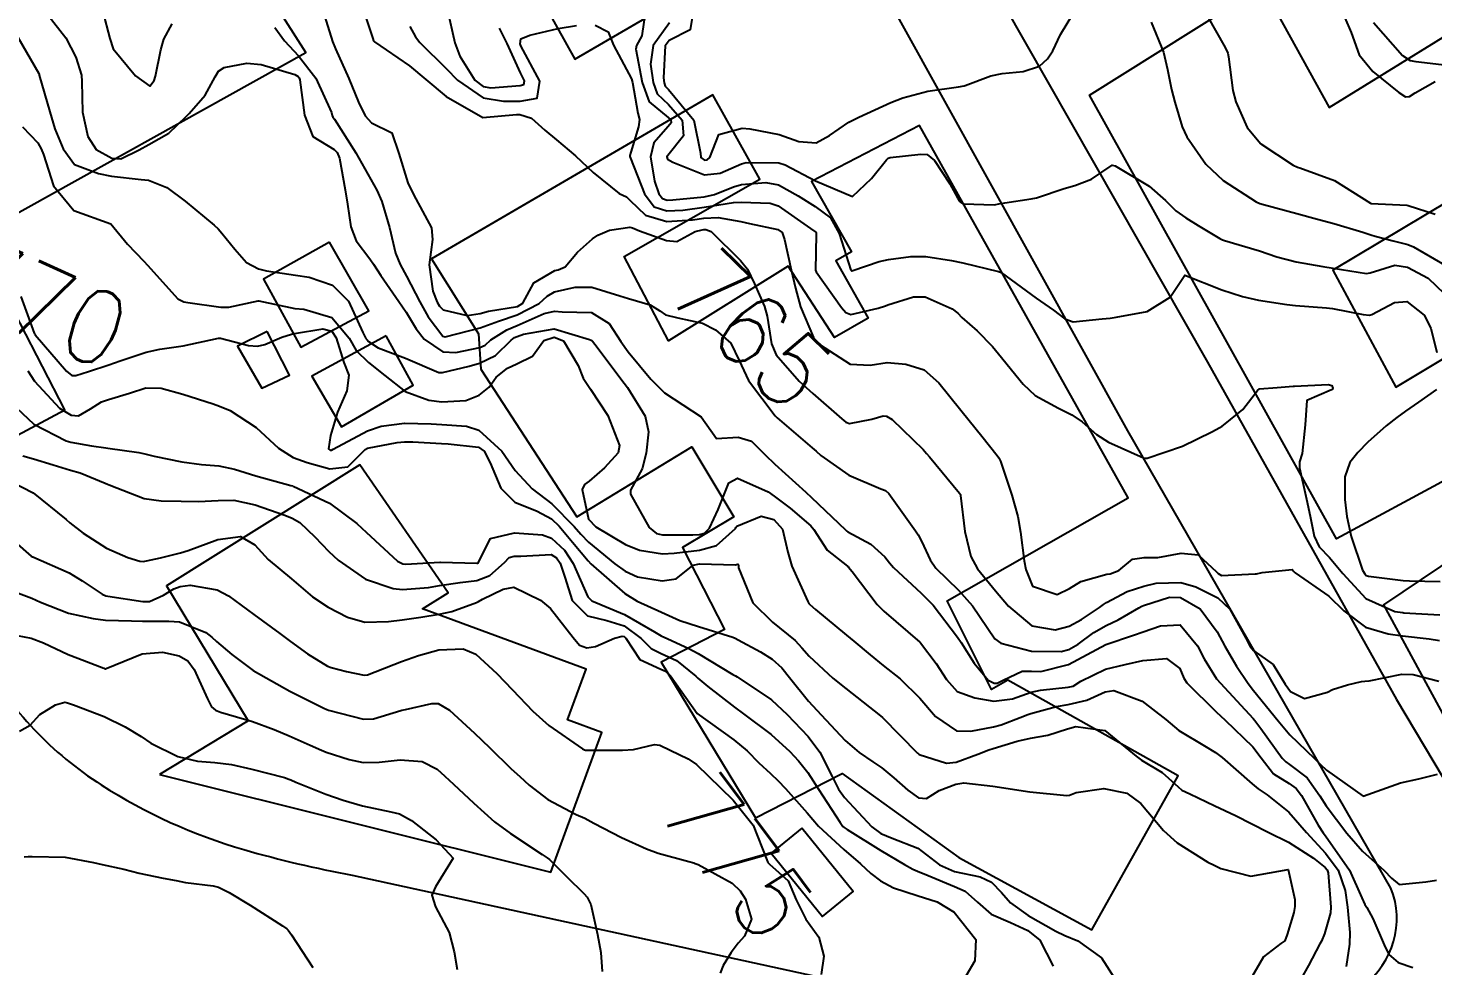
# Model space of a CAD drawing. Header units: metres. Extents: x 318500 to 325275, y 7408834 to 7428799.
# Drawn here: x 322576.8 to 322652.7, y 7421652.7 to 7421703.3 of the extents above; entities that cross this region are included whole.
import ezdxf
from ezdxf.enums import TextEntityAlignment as Align

# ---------------------------------------------------------------- set-up
doc = ezdxf.new("R2010")
doc.units = ezdxf.units.M
doc.header["$MEASUREMENT"] = 0
for name, color, linetype in [('Cotas', 45, 'Continuous'), ('Curvas de Nivel 1m', 11, 'Continuous'), ('Curvas de Nivel 5m', 15, 'Continuous'), ('Edificações', 30, 'Continuous'), ('Vias Primárias', 230, 'Continuous')]:
    doc.layers.add(name, color=color, linetype=linetype)
doc.styles.add('Style-STANDARD', font='STANDARD.shx')

msp = doc.modelspace()

# ---------------------------------------------------------------- linework, layer by layer
at = {"layer": 'Curvas de Nivel 1m', "flags": 128}
for points, elevation in [([(322577.468, 7421704.581), (322578.894, 7421702.766), (322579.434, 7421701.724), (322579.724, 7421700.755), (322579.756, 7421700.414), (322579.791, 7421698.754), (322580.065, 7421697.438), (322580.53, 7421696.743), (322581.363, 7421696.272), (322581.853, 7421696.233), (322582.839, 7421696.708), (322583.373, 7421696.998), (322584.453, 7421697.615), (322585.388, 7421698.514), (322585.538, 7421698.678), (322586.408, 7421699.662), (322586.951, 7421700.657), (322587.125, 7421700.954), (322587.428, 7421701.165), (322588.661, 7421701.402), (322589.431, 7421701.326), (322591.239, 7421700.785), (322591.421, 7421700.672), (322591.483, 7421700.599), (322591.521, 7421700.496), (322591.766, 7421698.594), (322592.222, 7421697.431), (322593.372, 7421696.735), (322593.536, 7421696.568), (322593.657, 7421696.275), (322593.966, 7421694.561), (322594.097, 7421693.79), (322594.274, 7421692.556), (322594.551, 7421691.8), (322595.293, 7421690.838), (322595.498, 7421690.538), (322595.881, 7421689.934), (322596.859, 7421688.524), (322597.254, 7421687.947), (322597.792, 7421687.058), (322598.221, 7421686.505), (322599.23, 7421685.818), (322599.933, 7421685.775), (322601.234, 7421686.056), (322601.513, 7421686.18), (322601.834, 7421686.454), (322602.685, 7421687.007), (322603.248, 7421687.243), (322604.713, 7421687.876), (322605.256, 7421688.001), (322605.681, 7421687.98), (322607.256, 7421687.945), (322608.209, 7421687.335), (322608.844, 7421686.366), (322609.232, 7421685.815), (322610.464, 7421684.341), (322611.199, 7421683.599), (322613.18, 7421682.31), (322614.006, 7421681.135), (322615.169, 7421681.21), (322615.892, 7421680.994), (322616.626, 7421680.258), (322617.152, 7421679.745), (322618.825, 7421678.233), (322619.126, 7421677.953), (322620.977, 7421676.202), (322621.037, 7421676.139), (322621.099, 7421676.095), (322622.339, 7421675.428), (322623.086, 7421674.743), (322623.338, 7421674.423), (322623.561, 7421674.165), (322625.06, 7421672.786), (322625.7, 7421672.14), (322627.024, 7421670.41), (322627.207, 7421670.117), (322627.906, 7421669.004), (322628.674, 7421668.095), (322628.997, 7421667.923), (322629.158, 7421667.928), (322629.482, 7421668.085), (322630.501, 7421668.579), (322631.005, 7421668.58), (322631.509, 7421668.567), (322633.009, 7421668.93), (322635.02, 7421670.01), (322636.507, 7421670.516), (322637.031, 7421670.695), (322637.981, 7421671.031), (322639.037, 7421671.07), (322639.968, 7421669.946), (322640.323, 7421669.25), (322641.002, 7421668.171), (322641.202, 7421667.928), (322642.972, 7421666.023), (322643.066, 7421665.909), (322643.385, 7421665.483), (322644.547, 7421663.886), (322644.733, 7421663.678), (322644.937, 7421663.533), (322645.885, 7421662.821), (322646.564, 7421661.855), (322646.912, 7421661.307), (322648.037, 7421659.839), (322648.875, 7421658.859), (322650.045, 7421657.812), (322650.448, 7421657.398), (322650.853, 7421657.055), (322652.287, 7421657.204), (322652.863, 7421657.3)], 767), ([(322580.885, 7421704.159), (322581.269, 7421702.733), (322581.442, 7421702.166), (322582.648, 7421700.712), (322583.412, 7421700.151), (322583.647, 7421700.468), (322583.72, 7421700.697), (322584.015, 7421702.121), (322584.174, 7421702.693), (322584.623, 7421703.523)], 766), ([(322594.854, 7421704.556), (322595.452, 7421702.722), (322595.497, 7421702.596), (322595.55, 7421702.548), (322597.431, 7421701.255), (322598.322, 7421700.506), (322599.407, 7421699.593), (322601.39, 7421698.47), (322603.206, 7421698.629), (322603.393, 7421698.622), (322604.02, 7421698.431), (322604.746, 7421697.782), (322605.379, 7421697.264), (322606.4, 7421696.4), (322607.357, 7421695.497), (322608.745, 7421694.369), (322609.151, 7421694.175), (322609.336, 7421693.996), (322610.177, 7421693.196), (322611.325, 7421692.852), (322612.711, 7421692.931), (322613.327, 7421693.022), (322614.094, 7421693.065), (322615.326, 7421692.844), (322615.796, 7421692.744), (322617.322, 7421692.42), (322617.556, 7421692.248), (322617.681, 7421691.88), (322618.038, 7421690.243), (322618.268, 7421689.247), (322618.544, 7421688.237), (322619.244, 7421686.586), (322619.39, 7421686.376), (322619.548, 7421686.225), (322621.224, 7421685.147), (322622.31, 7421685.098), (322623.226, 7421685.233), (322624.229, 7421685.156), (322625.22, 7421684.836), (322626.001, 7421684.138), (322627.188, 7421682.663), (322627.637, 7421682.113), (322628.326, 7421681.257), (322629.161, 7421680.226), (322629.255, 7421680.089), (322629.339, 7421679.906), (322629.956, 7421678.082), (322630.266, 7421676.925), (322630.407, 7421676.077), (322630.618, 7421674.541), (322630.711, 7421674.074), (322631.066, 7421673.164), (322632.396, 7421672.714), (322633.065, 7421673.036), (322633.679, 7421673.423), (322635.077, 7421673.812), (322635.248, 7421673.838), (322635.729, 7421674.004), (322636.464, 7421674.618), (322637.087, 7421674.712), (322637.826, 7421674.718), (322639.09, 7421674.94), (322639.998, 7421674.856), (322640.989, 7421673.931), (322641.079, 7421673.853), (322641.269, 7421673.736), (322643.079, 7421673.828), (322643.149, 7421673.839), (322643.461, 7421673.904), (322645.082, 7421674.065), (322645.164, 7421673.962), (322645.242, 7421673.878), (322647.062, 7421672.634), (322647.868, 7421671.842), (322649.037, 7421670.959), (322650.253, 7421670.591), (322651.03, 7421670.493), (322652.482, 7421670.324), (322653.027, 7421670.242)], 764), ([(322599.468, 7421704.334), (322599.876, 7421702.486), (322600.157, 7421701.765), (322600.962, 7421700.475), (322601.415, 7421700.128), (322601.819, 7421700.059), (322603.416, 7421700.19), (322603.612, 7421700.242), (322603.644, 7421700.437), (322603.426, 7421700.868), (322602.705, 7421702.451), (322602.289, 7421703.288)], 762), ([(322610.196, 7421704.349), (322609.976, 7421702.873), (322609.691, 7421702.356), (322609.657, 7421702.146), (322609.991, 7421700.351), (322610.38, 7421699.316), (322611.401, 7421698.465), (322611.543, 7421698.329), (322611.554, 7421698.172), (322611.395, 7421697.97), (322610.63, 7421697.093), (322610.448, 7421696.344), (322610.666, 7421695.025), (322610.9, 7421694.337), (322611.089, 7421694.085), (322611.337, 7421694.009), (322611.647, 7421694.016), (322613.339, 7421694.181), (322613.903, 7421694.302), (322614.918, 7421694.715), (322615.348, 7421694.845), (322616.661, 7421694.95), (322617.349, 7421694.826), (322618.408, 7421694.239), (322619.334, 7421693.664), (322620.165, 7421693.054), (322620.628, 7421692.21), (322621.265, 7421690.225), (322621.275, 7421690.2), (322621.29, 7421690.183), (322621.307, 7421690.183), (322621.361, 7421690.199), (322622.784, 7421690.692), (322623.299, 7421690.798), (322624.503, 7421690.957), (322625.302, 7421690.956), (322626.685, 7421690.743), (322627.297, 7421690.609), (322629.23, 7421690.152), (322629.291, 7421690.135), (322629.38, 7421690.089), (322631.27, 7421688.704), (322632.188, 7421688.056), (322632.809, 7421687.6), (322633.254, 7421687.434), (322634.832, 7421687.593), (322635.256, 7421687.635), (322635.585, 7421687.678), (322637.26, 7421687.99), (322638.486, 7421688.758), (322639.29, 7421689.96), (322641.278, 7421689.157), (322642.394, 7421688.798), (322643.27, 7421688.595), (322644.792, 7421688.362), (322645.266, 7421688.307), (322646.939, 7421688.181), (322647.264, 7421688.146), (322648.909, 7421687.834), (322649.26, 7421687.796), (322649.387, 7421687.828), (322650.606, 7421688.474), (322651.271, 7421688.532), (322652.207, 7421687.786), (322652.562, 7421687.09), (322652.888, 7421685.775)], 762), ([(322590.159, 7421703.315), (322590.687, 7421702.608), (322591.438, 7421701.798), (322592.38, 7421700.586), (322593.227, 7421698.738), (322593.269, 7421698.572), (322593.303, 7421698.485), (322593.388, 7421698.375), (322594.545, 7421696.558), (322595.349, 7421695.114), (322595.664, 7421694.537), (322595.935, 7421693.93), (322596.352, 7421692.53), (322596.689, 7421691.133), (322596.934, 7421690.524), (322597.281, 7421689.896), (322597.992, 7421688.509), (322598.446, 7421687.696), (322599.242, 7421686.657), (322599.369, 7421686.616), (322601.246, 7421687.102), (322602.234, 7421687.467), (322603.254, 7421687.81), (322604.432, 7421688.422), (322604.859, 7421688.823), (322605.27, 7421689.053), (322606.372, 7421689.3), (322607.274, 7421689.296), (322608.79, 7421688.845), (322609.265, 7421688.693), (322610.433, 7421688.342), (322610.95, 7421688.028), (322611.255, 7421687.814), (322611.92, 7421687.657), (322613.25, 7421687.358), (322613.948, 7421687), (322614.772, 7421686.287), (322615.226, 7421685.354), (322615.73, 7421684.272), (322617.182, 7421682.353), (322617.286, 7421682.249), (322619.164, 7421680.639), (322619.383, 7421680.447), (322619.642, 7421680.223), (322621.144, 7421679.151), (322622.88, 7421678.428), (322623.132, 7421678.334), (322623.306, 7421678.168), (322623.754, 7421677.53), (322624.749, 7421676.154), (322624.89, 7421675.944), (322625.094, 7421675.564), (322625.532, 7421674.591), (322625.839, 7421674.139), (322627.062, 7421672.943), (322627.827, 7421672.108), (322629.024, 7421670.327), (322629.351, 7421670.087), (322631.016, 7421669.656), (322632.604, 7421669.635), (322633.017, 7421669.74), (322633.524, 7421670.032), (322634.379, 7421670.671), (322635.035, 7421671.04), (322635.695, 7421671.348), (322636.796, 7421671.993), (322636.959, 7421672.083), (322637.052, 7421672.124), (322638.453, 7421672.575), (322639.059, 7421672.551), (322640.111, 7421671.944), (322641.032, 7421670.701), (322641.437, 7421669.926), (322642.077, 7421668.852), (322642.699, 7421667.913), (322642.994, 7421667.535), (322644.328, 7421665.89), (322644.959, 7421665.136), (322646.281, 7421663.86), (322646.615, 7421663.533), (322646.934, 7421663.228), (322648.92, 7421661.83), (322650.928, 7421662.559), (322651.917, 7421662.772), (322652.932, 7421663.011)], 766), ([(322597.459, 7421703.37), (322597.758, 7421702.821), (322597.998, 7421702.512), (322599.429, 7421701.084), (322600.018, 7421700.484), (322601.406, 7421699.532), (322602.509, 7421699.348), (322603.404, 7421699.351), (322604.325, 7421699.508), (322604.474, 7421700.424), (322603.448, 7421702.338), (322603.417, 7421702.44), (322603.453, 7421702.709), (322603.932, 7421702.91), (322605.459, 7421703.266), (322606.442, 7421703.419)], 763), ([(322607.461, 7421703.454), (322608.157, 7421703.079), (322608.451, 7421702.375), (322609.423, 7421700.548), (322609.466, 7421700.359), (322609.753, 7421698.705), (322609.844, 7421698.353), (322609.789, 7421697.959), (322609.374, 7421696.599), (322609.32, 7421696.411), (322609.332, 7421696.361), (322609.369, 7421696.273), (322610.112, 7421694.348), (322610.64, 7421693.647), (322611.331, 7421693.431), (322612.185, 7421693.467), (322613.333, 7421693.624), (322614.917, 7421693.867), (322615.336, 7421693.897), (322616.91, 7421693.831), (322617.334, 7421693.696), (322619.085, 7421692.47), (322619.321, 7421692.304), (322619.36, 7421692.269), (322619.382, 7421692.229), (322619.395, 7421692.152), (322619.35, 7421690.229), (322619.378, 7421690.139), (322620.747, 7421688.208), (322620.984, 7421687.931), (322621.256, 7421687.821), (322622.729, 7421688.178), (322623.132, 7421688.302), (322623.263, 7421688.343), (322624.641, 7421688.785), (322625.269, 7421688.78), (322626.729, 7421688.128), (322627.029, 7421687.895), (322627.255, 7421687.667), (322628.083, 7421686.942), (322628.901, 7421686.095), (322629.234, 7421685.704), (322630.554, 7421684.077), (322631.201, 7421683.463), (322632.463, 7421682.779), (322633.185, 7421682.406), (322633.745, 7421682.032), (322634.514, 7421681.361), (322635.169, 7421680.934), (322637.051, 7421680.101), (322637.161, 7421680.077), (322637.255, 7421680.083), (322639.168, 7421680.725), (322640.739, 7421681.5), (322641.178, 7421681.732), (322641.299, 7421681.809), (322641.468, 7421681.927), (322642.408, 7421682.702), (322643.207, 7421683.729), (322643.307, 7421683.81), (322644.275, 7421683.894), (322645.137, 7421683.955), (322645.211, 7421683.96), (322647.018, 7421684.048), (322647.212, 7421684.002), (322647.283, 7421683.849), (322647.263, 7421683.795), (322647.209, 7421683.761), (322645.875, 7421683.195), (322645.776, 7421681.871), (322645.622, 7421680.33), (322645.476, 7421679.875), (322645.474, 7421679.556), (322645.856, 7421677.869), (322646.044, 7421676.938), (322646.27, 7421675.862), (322646.533, 7421675.297), (322647.089, 7421674.709), (322647.807, 7421673.843), (322649.06, 7421672.499), (322650.624, 7421671.806), (322651.049, 7421671.739), (322651.115, 7421671.733), (322653.048, 7421671.618)], 763), ([(322611.462, 7421703.569), (322610.585, 7421702.343), (322610.44, 7421701.34), (322610.586, 7421700.343), (322610.812, 7421699.737), (322611.408, 7421699.164), (322612.162, 7421698.322), (322612.233, 7421697.476), (322611.371, 7421696.407), (322611.334, 7421696.367), (322611.329, 7421696.331), (322611.368, 7421696.21), (322611.644, 7421696.049), (322613.356, 7421695.364), (322614.205, 7421695.449), (322615.365, 7421695.966), (322615.616, 7421696.026), (322617.366, 7421696.01), (322617.705, 7421695.907), (322619.352, 7421695.04), (322621.34, 7421694.2), (322622.374, 7421695.165), (322623.175, 7421696.173), (322623.276, 7421696.267), (322623.372, 7421696.304), (322625.037, 7421696.491), (322625.375, 7421696.47), (322625.771, 7421696.144), (322626.6, 7421694.883), (322627.013, 7421694.125), (322627.147, 7421693.932), (322627.337, 7421693.801), (322628.999, 7421693.757), (322629.337, 7421693.814), (322629.572, 7421693.853), (322630.983, 7421694.074), (322631.281, 7421694.131), (322631.341, 7421694.146), (322632.767, 7421694.63), (322633.351, 7421694.795), (322634.242, 7421695.141), (322635.368, 7421695.885), (322635.517, 7421695.859), (322637.352, 7421694.759), (322638.241, 7421693.976), (322638.798, 7421693.432), (322639.331, 7421693.048), (322640.001, 7421692.624), (322641.172, 7421691.932), (322641.319, 7421691.86), (322641.42, 7421691.827), (322643.31, 7421691.257), (322644.258, 7421690.943), (322645.302, 7421690.665), (322646.732, 7421690.425), (322647.297, 7421690.332), (322649.083, 7421690.042), (322649.294, 7421690.072), (322650.617, 7421690.494), (322651.299, 7421690.39), (322652.418, 7421689.783), (322653.278, 7421688.97)], 761), ([(322640.491, 7421703.945), (322641.455, 7421702.238), (322641.599, 7421701.929), (322641.647, 7421701.728), (322641.875, 7421699.925), (322642.032, 7421699.306), (322642.659, 7421697.917), (322643.387, 7421697.037), (322645.126, 7421695.884), (322645.369, 7421695.781), (322645.499, 7421695.747), (322647.358, 7421695.062), (322649.309, 7421693.83), (322649.34, 7421693.82), (322651.262, 7421693.724), (322651.339, 7421693.715), (322652.8, 7421693.243)], 759), ([(322647.922, 7421703.846), (322648.255, 7421703.056), (322648.702, 7421701.837), (322649.437, 7421700.948), (322650.839, 7421699.809), (322651.197, 7421699.582), (322651.418, 7421699.596), (322651.712, 7421699.796), (322652.8, 7421700.409)], 758), ([(322649.476, 7421703.591), (322651.043, 7421701.806), (322651.446, 7421701.538), (322651.761, 7421701.479), (322653.443, 7421701.279)], 757), ([(322576.294, 7421702.797), (322577.421, 7421700.83), (322577.439, 7421700.78), (322577.445, 7421700.754), (322578.014, 7421698.774), (322578.301, 7421697.85), (322578.736, 7421696.766), (322579.357, 7421695.917), (322580.653, 7421695.438), (322581.348, 7421695.291), (322582.944, 7421695.108), (322583.346, 7421695.08), (322584.344, 7421694.69), (322585.329, 7421693.943), (322586.884, 7421692.656), (322587.105, 7421692.45), (322587.306, 7421692.223), (322588.006, 7421691.348), (322588.633, 7421690.63), (322589.285, 7421690.296), (322589.719, 7421690.18), (322591.28, 7421689.947), (322592.016, 7421689.852), (322593.273, 7421689.411), (322594.144, 7421688.557), (322594.922, 7421686.858), (322595.085, 7421686.542), (322595.142, 7421686.454), (322595.228, 7421686.363), (322595.739, 7421686.021), (322597.224, 7421685.471), (322599.012, 7421684.694), (322599.213, 7421684.695), (322600.652, 7421685.035), (322601.221, 7421685.2), (322602.071, 7421685.608), (322602.916, 7421686.443), (322603.103, 7421686.58), (322603.242, 7421686.638), (322603.582, 7421686.773), (322605.246, 7421687.048), (322607.146, 7421686.486), (322607.241, 7421686.449), (322607.277, 7421686.426), (322607.305, 7421686.389), (322607.562, 7421686.058), (322608.848, 7421684.365), (322609.203, 7421683.88), (322610.151, 7421682.345), (322610.331, 7421681.502), (322610.219, 7421680.344), (322609.993, 7421679.501), (322609.372, 7421678.356), (322609.36, 7421678.123), (322610.378, 7421676.341), (322610.775, 7421676.013), (322611.096, 7421675.943), (322612.731, 7421675.94), (322613.097, 7421675.963), (322613.362, 7421676.033), (322613.62, 7421676.295), (322614.104, 7421677.307), (322614.486, 7421678.29), (322614.672, 7421678.752), (322615.141, 7421679.003), (322616.787, 7421678.255), (322617.127, 7421678.031), (322617.987, 7421677.371), (322619.103, 7421676.422), (322619.257, 7421676.228), (322619.984, 7421675.112), (322621.08, 7421674.242), (322621.105, 7421674.224), (322621.131, 7421674.199), (322621.323, 7421673.95), (322622.681, 7421672.176), (322623.045, 7421671.81), (322624.984, 7421670.15), (322625.02, 7421670.112), (322625.871, 7421668.999), (322626.43, 7421668.129), (322626.991, 7421667.487), (322627.944, 7421667.147), (322628.983, 7421666.963), (322629.985, 7421667.08), (322630.991, 7421667.445), (322631.494, 7421667.561), (322632.995, 7421667.706), (322633.259, 7421667.774), (322633.672, 7421668.03), (322635.007, 7421668.685), (322636.066, 7421668.943), (322637.012, 7421669.145), (322638.304, 7421669.262), (322639.008, 7421668.719), (322639.238, 7421668.192), (322639.392, 7421667.954), (322640.977, 7421666.381), (322641.459, 7421665.925), (322642.949, 7421664.493), (322643.399, 7421663.903), (322644.078, 7421663.039), (322644.926, 7421662.508), (322645.3, 7421662.25), (322645.576, 7421661.87), (322646.487, 7421660.265), (322646.753, 7421659.852), (322646.887, 7421659.683), (322648.173, 7421657.837), (322648.845, 7421656.35), (322649.002, 7421655.988), (322649.109, 7421655.826), (322649.428, 7421655.224), (322650.045, 7421653.811), (322650.289, 7421653.294), (322650.801, 7421652.857), (322651.59, 7421652.58)], 768), ([(322576.55, 7421697.961), (322577.373, 7421697.096), (322577.563, 7421696.778), (322577.672, 7421696.47), (322578.215, 7421694.771), (322579.32, 7421693.44), (322581.31, 7421692.73), (322582.215, 7421691.632), (322583.096, 7421690.703), (322583.287, 7421690.493), (322584.923, 7421688.683), (322585.257, 7421688.507), (322585.464, 7421688.47), (322587.254, 7421688.227), (322587.678, 7421688.219), (322589.259, 7421688.571), (322589.31, 7421688.569), (322591.253, 7421688.154), (322591.729, 7421688.117), (322593.246, 7421687.659), (322594.176, 7421686.556), (322594.551, 7421685.878), (322595.217, 7421685.237), (322596.098, 7421684.531), (322597.197, 7421683.677), (322598.48, 7421683.211), (322599.189, 7421683.114), (322600.469, 7421683.192), (322601.195, 7421683.473), (322601.743, 7421683.914), (322602.116, 7421684.451), (322602.73, 7421684.932), (322603.221, 7421685.164), (322604.069, 7421685.586), (322604.678, 7421686.418), (322605.242, 7421686.597), (322605.754, 7421686.405), (322606.541, 7421685.076), (322606.803, 7421684.394), (322607.201, 7421683.794), (322608.134, 7421682.37), (322608.774, 7421680.754), (322608.697, 7421680.365), (322607.959, 7421679.561), (322607.137, 7421678.839), (322606.873, 7421678.645), (322606.755, 7421678.386), (322607.106, 7421676.781), (322607.486, 7421676.376), (322609.091, 7421675.422), (322609.851, 7421675.112), (322611.086, 7421674.912), (322611.719, 7421674.953), (322613.088, 7421675.117), (322614.015, 7421675.366), (322615.024, 7421676.281), (322615.052, 7421676.329), (322615.102, 7421676.397), (322616.421, 7421676.95), (322617.108, 7421676.756), (322617.561, 7421676.245), (322617.849, 7421675.004), (322618.065, 7421674.24), (322618.94, 7421672.343), (322618.997, 7421672.231), (322619.049, 7421672.172), (322619.357, 7421671.914), (322621.025, 7421670.519), (322621.412, 7421670.194), (322622.293, 7421669.461), (322623.007, 7421668.88), (322623.92, 7421668.161), (322624.984, 7421667.115), (322625.834, 7421666.137), (322626.959, 7421665.358), (322627.733, 7421665.334), (322628.962, 7421665.574), (322629.369, 7421665.681), (322630.405, 7421666.076), (322630.812, 7421666.232), (322630.973, 7421666.288), (322632.351, 7421666.678), (322632.981, 7421666.774), (322633.995, 7421667.014), (322634.992, 7421667.466), (322635.461, 7421667.537), (322636.984, 7421666.956), (322638.265, 7421665.971), (322638.961, 7421665.372), (322640.346, 7421664.542), (322640.944, 7421664.189), (322641.302, 7421663.926), (322642.926, 7421662.503), (322643.247, 7421662.229), (322643.738, 7421661.898), (322644.906, 7421660.969), (322645.846, 7421659.866), (322646.874, 7421658.762), (322647.554, 7421657.843), (322647.94, 7421656.748), (322648.073, 7421655.838), (322648.189, 7421654.466), (322648.179, 7421653.836), (322647.99, 7421652.64)], 769), ([(322576.838, 7421684.786), (322577.202, 7421684.239), (322578.538, 7421682.766), (322579.174, 7421682.391), (322579.567, 7421682.361), (322580.222, 7421682.744), (322580.808, 7421683.113), (322581.188, 7421683.233), (322582.327, 7421683.579), (322583.198, 7421683.868), (322584.039, 7421683.85), (322585.193, 7421683.529), (322586.833, 7421683.008), (322587.183, 7421682.879), (322587.749, 7421682.641), (322589.167, 7421681.731), (322590.361, 7421680.608), (322591.153, 7421680.111), (322591.904, 7421679.833), (322593.144, 7421679.503), (322594.102, 7421679.599), (322595.043, 7421680.542), (322595.161, 7421680.609), (322596.77, 7421680.918), (322597.164, 7421680.965), (322597.61, 7421680.958), (322599.164, 7421680.861), (322599.522, 7421680.843), (322601.162, 7421680.672), (322601.47, 7421680.457), (322601.787, 7421679.817), (322602.364, 7421678.448), (322603.119, 7421677.703), (322604.328, 7421677.206), (322605.106, 7421676.793), (322605.522, 7421676.404), (322606.237, 7421675.538), (322607.081, 7421674.53), (322607.22, 7421674.379), (322609.056, 7421672.77), (322609.729, 7421672.35), (322611.041, 7421671.754), (322612.029, 7421671.321), (322613.03, 7421670.988), (322614.888, 7421670.415), (322615.021, 7421670.361), (322615.178, 7421670.278), (322616.373, 7421669.619), (322617.01, 7421669.229), (322617.527, 7421668.764), (322617.94, 7421668.236), (322618.981, 7421666.956), (322619.651, 7421666.213), (322620.95, 7421664.844), (322621.702, 7421664.189), (322622.449, 7421663.691), (322622.932, 7421663.355), (322623.578, 7421662.815), (322624.336, 7421662.149), (322624.914, 7421661.75), (322625.348, 7421661.701), (322626.019, 7421662.129), (322626.924, 7421662.484), (322627.365, 7421662.554), (322628.923, 7421662.372), (322630.92, 7421662.07), (322632.917, 7421661.86), (322633.067, 7421661.889), (322633.428, 7421662.032), (322634.922, 7421662.25), (322636.148, 7421661.998), (322636.912, 7421661.432), (322638.142, 7421659.971), (322638.88, 7421659.307), (322640.536, 7421658.264), (322640.863, 7421658.099), (322641.226, 7421657.926), (322642.856, 7421657.515), (322644.86, 7421657.88), (322645.215, 7421656.246), (322645.228, 7421655.874), (322645.162, 7421655.549), (322644.817, 7421654.356), (322644.676, 7421654.018), (322644.461, 7421653.885), (322643.534, 7421653.164), (322642.804, 7421651.91)], 771), ([(322652.867, 7421683.775), (322651.89, 7421683.099), (322651.192, 7421682.619), (322650.72, 7421682.274), (322650.155, 7421681.815), (322649.171, 7421680.936), (322648.626, 7421680.375), (322648.195, 7421679.84), (322647.915, 7421679.076), (322647.925, 7421677.842), (322648.032, 7421676.925), (322648.255, 7421675.838), (322648.88, 7421674.034), (322649, 7421673.831), (322649.079, 7421673.748), (322649.208, 7421673.698), (322651.075, 7421673.477), (322651.416, 7421673.454), (322653.075, 7421673.419)], 762), ([(322576.227, 7421682.794), (322577.167, 7421681.91), (322578.902, 7421681.014), (322579.153, 7421680.935), (322580.273, 7421680.743), (322581.046, 7421680.628), (322581.149, 7421680.613), (322582.827, 7421680.385), (322583.146, 7421680.311), (322583.662, 7421680.178), (322585.142, 7421679.881), (322586.211, 7421679.735), (322587.14, 7421679.658), (322587.988, 7421679.487), (322589.135, 7421679.124), (322591.035, 7421678.601), (322591.13, 7421678.577), (322591.165, 7421678.564), (322593.116, 7421677.644), (322594.593, 7421676.548), (322594.857, 7421676.303), (322595.095, 7421676.075), (322596.792, 7421674.523), (322597.078, 7421674.377), (322597.235, 7421674.36), (322599.08, 7421674.466), (322599.105, 7421674.464), (322601.079, 7421674.401), (322601.125, 7421674.413), (322601.162, 7421674.459), (322601.815, 7421675.731), (322603.096, 7421676.046), (322604.611, 7421675.934), (322605.093, 7421675.757), (322605.805, 7421675.117), (322606.272, 7421674.392), (322607.053, 7421672.583), (322607.281, 7421672.378), (322609.039, 7421671.64), (322610.662, 7421670.698), (322611.022, 7421670.48), (322611.379, 7421670.325), (322612.516, 7421669.808), (322613.012, 7421669.524), (322614.893, 7421668.39), (322615.001, 7421668.339), (322615.04, 7421668.319), (322615.116, 7421668.278), (322616.982, 7421667.031), (322617.825, 7421666.237), (322618.952, 7421665.047), (322619.588, 7421664.214), (322620.247, 7421662.887), (322620.599, 7421662.203), (322620.913, 7421661.753), (322622.386, 7421660.178), (322622.885, 7421659.815), (322623.482, 7421659.56), (322624.873, 7421659.018), (322626.051, 7421658.128), (322626.857, 7421657.77), (322628.232, 7421657.477), (322628.851, 7421657.194), (322629.396, 7421656.635), (322629.879, 7421656.074), (322630.83, 7421655.386), (322632.323, 7421654.539), (322632.814, 7421654.309), (322633.519, 7421654.029), (322634.796, 7421653.107), (322635.481, 7421652.003)], 772), ([(322576.562, 7421680.207), (322577.143, 7421680.036), (322578.2, 7421679.709), (322579.137, 7421679.434), (322579.662, 7421679.279), (322581.018, 7421678.732), (322581.129, 7421678.677), (322581.226, 7421678.631), (322583.118, 7421677.889), (322584.04, 7421677.767), (322585.116, 7421677.747), (322586.046, 7421677.736), (322587.117, 7421677.79), (322587.956, 7421677.799), (322589.114, 7421677.564), (322590.707, 7421677.003), (322591.104, 7421676.845), (322591.516, 7421676.594), (322592.332, 7421675.821), (322593.085, 7421675.045), (322593.325, 7421674.809), (322593.594, 7421674.562), (322595.065, 7421673.546), (322596.548, 7421673.035), (322597.057, 7421672.986), (322598.461, 7421673.097), (322599.061, 7421673.2), (322600.17, 7421673.367), (322601.065, 7421673.479), (322601.779, 7421673.744), (322602.566, 7421674.445), (322602.812, 7421674.714), (322603.083, 7421674.78), (322603.442, 7421674.793), (322605.085, 7421674.873), (322605.373, 7421674.696), (322605.563, 7421674.403), (322605.815, 7421673.652), (322606.22, 7421672.392), (322607.038, 7421671.563), (322608.083, 7421671.321), (322609.03, 7421671.026), (322609.947, 7421670.346), (322610.48, 7421669.804), (322611.012, 7421669.532), (322611.844, 7421669.153), (322612.887, 7421668.302), (322612.998, 7421668.196), (322613.544, 7421667.743), (322614.975, 7421666.631), (322615.469, 7421666.273), (322616.954, 7421665.155), (322617.959, 7421664.235), (322618.438, 7421663.73), (322618.929, 7421663.107), (322619.51, 7421662.214), (322620.683, 7421660.412), (322620.829, 7421660.201), (322620.889, 7421660.144), (322621.056, 7421660.029), (322622.871, 7421658.894), (322624.147, 7421658.151), (322624.599, 7421657.885), (322624.856, 7421657.782), (322625.433, 7421657.556), (322626.848, 7421656.959), (322627.434, 7421656.7), (322628.094, 7421656.101), (322628.831, 7421655.464), (322629.881, 7421655.017), (322630.818, 7421654.589), (322631.465, 7421654.053), (322632.177, 7421652.658)], 773), ([(322575.971, 7421678.797), (322577.121, 7421678.208), (322578.898, 7421676.762), (322579.097, 7421676.588), (322579.814, 7421676.024), (322581.077, 7421675.209), (322582.238, 7421674.712), (322582.881, 7421674.515), (322583.068, 7421674.502), (322583.237, 7421674.529), (322583.998, 7421674.691), (322584.855, 7421674.909), (322585.083, 7421674.961), (322585.496, 7421675.086), (322587.09, 7421675.68), (322588.314, 7421675.853), (322589.088, 7421675.397), (322589.815, 7421674.613), (322591.064, 7421673.559), (322592.197, 7421672.583), (322593.042, 7421672.025), (322594.092, 7421671.496), (322595.03, 7421671.223), (322596.303, 7421671.255), (322597.032, 7421671.341), (322598.052, 7421671.488), (322599.038, 7421671.658), (322599.715, 7421671.805), (322601.047, 7421672.279), (322601.163, 7421672.345), (322601.376, 7421672.457), (322602.498, 7421673.006), (322603.06, 7421673.103), (322604.513, 7421672.418), (322605.043, 7421671.954), (322606.266, 7421670.391), (322606.603, 7421669.974), (322607.015, 7421669.836), (322607.481, 7421669.91), (322608.494, 7421670.365), (322608.911, 7421670.472), (322609.021, 7421670.444), (322609.108, 7421670.359), (322609.867, 7421669.206), (322611.003, 7421668.679), (322611.252, 7421668.576), (322611.529, 7421668.322), (322612.97, 7421666.3), (322614.949, 7421664.871), (322615.655, 7421664.269), (322616.296, 7421663.622), (322616.928, 7421663.055), (322617.339, 7421662.659), (322617.739, 7421662.238), (322618.901, 7421660.925), (322619.506, 7421660.214), (322620.871, 7421658.944), (322621.78, 7421658.186), (322622.337, 7421657.66), (322622.851, 7421657.261), (322623.569, 7421656.881), (322624.843, 7421656.474), (322625.918, 7421656.129), (322626.832, 7421655.573), (322628.01, 7421654.102), (322627.946, 7421652.95), (322627.457, 7421652.11)], 774), ([(322576.329, 7421672.791), (322577.046, 7421672.522), (322577.51, 7421672.309), (322579.034, 7421671.715), (322580.356, 7421671.415), (322581.029, 7421671.335), (322582.437, 7421671.3), (322583.029, 7421671.277), (322584.445, 7421671.27), (322585.028, 7421671.233), (322586.435, 7421670.659), (322586.771, 7421670.407), (322587.015, 7421670.174), (322587.844, 7421669.473), (322589, 7421668.62), (322590.983, 7421667.496), (322592.812, 7421666.572), (322592.969, 7421666.505), (322593.067, 7421666.47), (322594.962, 7421665.993), (322595.484, 7421666.013), (322596.969, 7421666.461), (322597.017, 7421666.472), (322597.223, 7421666.516), (322598.633, 7421666.837), (322598.975, 7421666.829), (322599.592, 7421666.481), (322600.952, 7421665.24), (322601.753, 7421664.452), (322602.929, 7421663.313), (322603.384, 7421662.893), (322603.895, 7421662.425), (322604.909, 7421661.648), (322606.437, 7421660.846), (322606.894, 7421660.635), (322607.388, 7421660.375), (322608.879, 7421659.603), (322610.227, 7421658.982), (322610.866, 7421658.753), (322612.517, 7421658.305), (322612.787, 7421658.229), (322612.859, 7421658.203), (322613.015, 7421658.142), (322614.849, 7421657.139), (322615.285, 7421656.714), (322615.577, 7421656.269), (322615.89, 7421655.198), (322615.525, 7421654.269), (322615.177, 7421653.902), (322614.797, 7421653.399), (322614.37, 7421652.7), (322614.213, 7421652.286)], 776), ([(322575.114, 7421670.714), (322577.014, 7421670.368), (322577.681, 7421670.106), (322579.007, 7421669.483), (322579.539, 7421669.286), (322580.945, 7421668.731), (322581, 7421668.708), (322581.021, 7421668.708), (322581.06, 7421668.729), (322583.008, 7421669.52), (322584.095, 7421669.603), (322585.007, 7421669.411), (322585.463, 7421669.131), (322585.806, 7421668.668), (322586.541, 7421667.092), (322586.743, 7421666.653), (322586.967, 7421666.466), (322587.238, 7421666.373), (322588.959, 7421665.863), (322590.132, 7421665.429), (322590.947, 7421665.082), (322592.071, 7421664.583), (322592.678, 7421664.315), (322592.936, 7421664.214), (322594.188, 7421663.807), (322594.931, 7421663.654), (322595.796, 7421663.667), (322596.933, 7421663.792), (322598.124, 7421663.694), (322598.928, 7421663.291), (322599.35, 7421662.91), (322599.807, 7421662.477), (322600.905, 7421661.46), (322602.027, 7421660.449), (322602.881, 7421659.82), (322604.593, 7421658.685), (322604.862, 7421658.511), (322604.992, 7421658.408), (322605.934, 7421657.477), (322606.842, 7421656.58), (322607.027, 7421656.378), (322607.219, 7421655.991), (322607.59, 7421654.372), (322607.768, 7421653.398), (322607.843, 7421652.369)], 777), ([(322576.389, 7421665.348), (322576.953, 7421665.67), (322577.491, 7421666.245), (322578.328, 7421666.766), (322578.832, 7421666.901), (322578.972, 7421666.869), (322579.296, 7421666.755), (322580.961, 7421666.124), (322582.085, 7421665.581), (322582.945, 7421665.053), (322583.483, 7421664.695), (322584.933, 7421663.98), (322585.993, 7421663.726), (322586.93, 7421663.647), (322587.829, 7421663.537), (322588.927, 7421663.286), (322590.692, 7421662.832), (322590.922, 7421662.757), (322591.034, 7421662.711), (322591.305, 7421662.594), (322592.911, 7421661.94), (322593.853, 7421661.609), (322594.901, 7421661.305), (322596.431, 7421660.991), (322596.895, 7421660.878), (322597.536, 7421660.51), (322598.875, 7421659.47), (322599.795, 7421658.476), (322598.844, 7421656.931), (322598.64, 7421656.493), (322598.831, 7421655.862), (322599.581, 7421654.478), (322599.845, 7421653.423), (322600.007, 7421652.472)], 778), ([(322576.635, 7421658.561), (322576.858, 7421658.572), (322577.06, 7421658.576), (322578.858, 7421658.532), (322580.376, 7421658.258), (322580.854, 7421658.15), (322582.022, 7421657.882), (322582.85, 7421657.671), (322584.133, 7421657.401), (322584.846, 7421657.273), (322585.349, 7421657.176), (322586.843, 7421656.985), (322587.118, 7421656.921), (322587.694, 7421656.637), (322588.83, 7421655.954), (322590.58, 7421654.836), (322590.811, 7421654.675), (322590.889, 7421654.599), (322591.061, 7421654.341), (322592.213, 7421652.578)], 779)]:
    msp.add_lwpolyline(points, dxfattribs=dict(at, elevation=elevation))
at = {"layer": 'Curvas de Nivel 5m', "flags": 128}
for points, elevation in [([(322612.774, 7421704.317), (322612.58, 7421703.198), (322611.453, 7421702.615), (322611.241, 7421702.333), (322611.148, 7421700.611), (322611.177, 7421700.334), (322611.244, 7421700.158), (322611.416, 7421699.976), (322612.786, 7421698.316), (322613.146, 7421696.539), (322613.161, 7421696.312), (322613.368, 7421696.159), (322613.504, 7421696.172), (322613.642, 7421696.306), (322614.139, 7421697.549), (322615.394, 7421697.88), (322615.811, 7421697.856), (322617.389, 7421697.546), (322618.449, 7421697.175), (322619.383, 7421697.097), (322620.11, 7421697.499), (322621.155, 7421698.204), (322621.401, 7421698.342), (322621.681, 7421698.474), (322623.411, 7421699.263), (322624.057, 7421699.52), (322625.417, 7421699.879), (322627.061, 7421700.125), (322627.367, 7421700.174), (322627.421, 7421700.19), (322628.82, 7421700.708), (322629.431, 7421700.839), (322630.567, 7421700.944), (322631.437, 7421701.231), (322631.879, 7421701.628), (322632.155, 7421702.059), (322632.575, 7421702.942), (322633.234, 7421704.044)], 760), ([(322592.839, 7421703.955), (322593.277, 7421702.573), (322593.444, 7421702.174), (322594.154, 7421700.563), (322594.677, 7421699.281), (322595.043, 7421698.553), (322595.386, 7421698.167), (322596.482, 7421697.634), (322596.86, 7421696.528), (322597.346, 7421694.933), (322597.548, 7421694.517), (322597.782, 7421694.064), (322598.626, 7421692.5), (322598.677, 7421691.873), (322598.496, 7421690.502), (322598.688, 7421689.08), (322598.929, 7421688.495), (322599.048, 7421688.283), (322599.256, 7421688.089), (322600.551, 7421687.768), (322601.254, 7421687.887), (322601.707, 7421688.004), (322603.258, 7421688.267), (322603.548, 7421688.436), (322604.156, 7421689.547), (322605.287, 7421690.201), (322605.455, 7421690.24), (322605.831, 7421690.405), (322606.512, 7421691.188), (322607.313, 7421691.911), (322607.594, 7421692.108), (322608.223, 7421692.376), (322609.322, 7421692.541), (322609.469, 7421692.505), (322609.847, 7421692.352), (322611.312, 7421691.819), (322611.86, 7421691.776), (322612.849, 7421692.315), (322613.229, 7421692.403), (322613.321, 7421692.42), (322613.432, 7421692.419), (322613.716, 7421692.304), (322615.297, 7421690.75), (322615.677, 7421690.274), (322616.066, 7421689.48), (322616.601, 7421688.26), (322616.745, 7421687.748), (322616.983, 7421686.254), (322617.231, 7421685.648), (322618.465, 7421684.237), (322619.2, 7421683.565), (322620.765, 7421682.206), (322620.989, 7421682.014), (322621.177, 7421681.94), (322622.384, 7421682.182), (322623, 7421682.355), (322623.183, 7421682.35), (322623.496, 7421682.167), (322625.164, 7421680.54), (322625.346, 7421680.332), (322625.503, 7421680.145), (322627.131, 7421678.193), (322627.17, 7421678.119), (322627.184, 7421678.065), (322627.417, 7421676.115), (322627.742, 7421674.766), (322628.087, 7421674.105), (322629.062, 7421672.907), (322629.76, 7421672.083), (322631.034, 7421671.017), (322632.281, 7421670.802), (322633.034, 7421670.999), (322633.711, 7421671.359), (322634.671, 7421672.016), (322634.888, 7421672.176), (322635.054, 7421672.289), (322636.182, 7421672.88), (322637.068, 7421673.173), (322637.73, 7421673.32), (322639.071, 7421673.357), (322639.885, 7421673.13), (322641.059, 7421672.532), (322641.72, 7421671.923), (322642.582, 7421670.359), (322642.804, 7421669.912), (322643.018, 7421669.668), (322644.05, 7421668.934), (322644.702, 7421667.884), (322644.994, 7421667.486), (322645.75, 7421667.107), (322646.994, 7421667.446), (322647.262, 7421667.581), (322648.068, 7421667.839), (322648.813, 7421668.02), (322649.002, 7421668.03), (322649.232, 7421668.056), (322651.006, 7421668.409), (322651.608, 7421668.393), (322653.003, 7421668.031)], 765), ([(322637.474, 7421703.599), (322638.139, 7421701.98), (322638.353, 7421701.059), (322638.571, 7421699.973), (322638.738, 7421699.295), (322639.141, 7421697.964), (322639.392, 7421697.416), (322640.426, 7421695.944), (322641.357, 7421695.069), (322643.128, 7421693.912), (322643.339, 7421693.825), (322644.855, 7421693.407), (322645.334, 7421693.279), (322646.443, 7421692.975), (322647.329, 7421692.737), (322648.885, 7421692.274), (322649.323, 7421692.128), (322649.552, 7421692.057), (322650.531, 7421691.812), (322651.317, 7421691.601), (322651.63, 7421691.481), (322653.301, 7421690.512)], 760), ([(322576.45, 7421688.792), (322577.182, 7421686.83), (322577.198, 7421686.78), (322577.211, 7421686.761), (322577.23, 7421686.734), (322578.916, 7421684.763), (322579.207, 7421684.532), (322579.431, 7421684.532), (322580.107, 7421684.747), (322581.214, 7421685.113), (322581.818, 7421685.323), (322583.221, 7421685.805), (322583.96, 7421685.955), (322585.225, 7421686.133), (322587.122, 7421686.545), (322587.229, 7421686.549), (322588.747, 7421686.149), (322589.225, 7421686.123), (322589.633, 7421686.209), (322590.551, 7421686.607), (322591.061, 7421686.773), (322591.233, 7421686.802), (322592.755, 7421687.06), (322593.235, 7421686.936), (322593.477, 7421686.566), (322593.889, 7421685.232), (322594.17, 7421684.556), (322594.053, 7421683.701), (322593.556, 7421682.564), (322593.167, 7421681.3), (322593.057, 7421680.572), (322593.159, 7421680.502), (322593.222, 7421680.506), (322593.323, 7421680.568), (322595.17, 7421681.557), (322595.901, 7421681.805), (322597.175, 7421681.972), (322598.611, 7421681.935), (322599.174, 7421681.888), (322600.513, 7421681.81), (322601.171, 7421681.58), (322602.416, 7421680.447), (322603.145, 7421679.413), (322604.066, 7421678.426), (322605.118, 7421677.606), (322606.324, 7421676.392), (322606.675, 7421675.965), (322607.092, 7421675.536), (322608.525, 7421674.366), (322609.074, 7421673.973), (322609.751, 7421673.668), (322611.067, 7421673.452), (322611.834, 7421673.553), (322612.753, 7421674.305), (322613.081, 7421674.366), (322615.037, 7421674.324), (322615.08, 7421674.328), (322615.155, 7421674.353), (322615.186, 7421674.278), (322615.201, 7421674.155), (322615.962, 7421672.266), (322617.035, 7421671.218), (322618.244, 7421670.232), (322618.621, 7421669.831), (322619.012, 7421669.387), (322620.283, 7421668.207), (322620.992, 7421667.636), (322622.86, 7421666.172), (322622.969, 7421666.072), (322624.862, 7421664.151), (322624.901, 7421664.112), (322624.939, 7421664.086), (322626.415, 7421663.605), (322626.936, 7421663.671), (322628.119, 7421664.102), (322628.708, 7421664.329), (322628.945, 7421664.402), (322630.231, 7421664.797), (322630.953, 7421664.964), (322631.886, 7421665.126), (322632.961, 7421665.459), (322633.403, 7421665.594), (322634.961, 7421665.377), (322636.653, 7421663.993), (322636.938, 7421663.781), (322638.066, 7421663.108), (322638.924, 7421662.329), (322639.127, 7421662.162), (322639.563, 7421661.95), (322640.911, 7421661.302), (322642.028, 7421660.794), (322642.896, 7421660.343), (322643.775, 7421659.897), (322644.882, 7421659.351), (322646.239, 7421658.489), (322646.862, 7421657.984), (322646.964, 7421657.849), (322647.017, 7421657.69), (322647.163, 7421655.847), (322647.151, 7421655.531), (322646.818, 7421654.408), (322646.657, 7421654.007), (322646.581, 7421653.853), (322645.957, 7421652.698), (322645.49, 7421651.869)], 770), ([(322575.095, 7421676.461), (322577.022, 7421674.781), (322577.054, 7421674.765), (322577.07, 7421674.756), (322577.106, 7421674.743), (322579.061, 7421673.88), (322579.767, 7421673.459), (322580.844, 7421672.733), (322581.049, 7421672.647), (322581.151, 7421672.626), (322583.044, 7421672.33), (322583.395, 7421672.346), (322584.15, 7421672.689), (322584.717, 7421673.019), (322585.057, 7421673.14), (322585.602, 7421673.216), (322587.055, 7421672.968), (322587.661, 7421672.641), (322589.035, 7421671.637), (322590.444, 7421670.606), (322591.016, 7421670.181), (322591.937, 7421669.514), (322593.003, 7421668.849), (322593.202, 7421668.767), (322594.032, 7421668.555), (322594.997, 7421668.358), (322595.163, 7421668.373), (322595.59, 7421668.534), (322596.594, 7421668.934), (322597.006, 7421669.097), (322597.93, 7421669.427), (322599.012, 7421669.729), (322600.326, 7421669.783), (322601.01, 7421669.493), (322602.143, 7421668.449), (322602.987, 7421667.578), (322604.09, 7421666.423), (322604.958, 7421665.64), (322606.778, 7421664.382), (322606.888, 7421664.329), (322606.939, 7421664.315), (322607.012, 7421664.306), (322608.939, 7421664.31), (322609.521, 7421664.351), (322610.665, 7421664.613), (322610.944, 7421664.588), (322611.498, 7421664.322), (322612.477, 7421663.849), (322612.932, 7421663.54), (322614.215, 7421662.287), (322614.91, 7421661.61), (322615.98, 7421660.264), (322616.722, 7421658.392), (322616.783, 7421658.251), (322616.815, 7421658.206), (322616.859, 7421658.167), (322617.881, 7421657.265), (322618.306, 7421656.228), (322618.825, 7421655.194), (322619.532, 7421654.213), (322619.805, 7421653.2), (322619.659, 7421652.211)], 775)]:
    msp.add_lwpolyline(points, dxfattribs=dict(at, elevation=elevation))
at = {"layer": 'Edificações'}
msp.add_lwpolyline([(322572.937, 7421679.53), (322578.831, 7421682.677), (322573.987, 7421692.038), (322591.84, 7421701.974), (322589.013, 7421706.421), (322586.107, 7421704.726), (322584.152, 7421708.199), (322580.611, 7421705.974), (322579.975, 7421706.986), (322586.309, 7421710.965), (322585.327, 7421712.528), (322590.732, 7421715.717), (322595.946, 7421706.881), (322611.56, 7421715.553), (322612.351, 7421714.129), (322602.459, 7421708.635), (322606.363, 7421701.604), (322619.728, 7421709.41), (322604.988, 7421735.242), (322590.526, 7421726.658), (322588.343, 7421730.335), (322585.21, 7421728.475), (322582.106, 7421733.704), (322576.662, 7421730.472)], dxfattribs=at)
for points in [[(322659.737, 7421682.341), (322647.471, 7421675.724), (322634.134, 7421699.661), (322643.469, 7421705.529), (322647.077, 7421698.995), (322664.406, 7421709.698), (322668.495, 7421702.887), (322647.271, 7421690.229), (322650.678, 7421683.904), (322657.006, 7421687.699)], [(322616.12, 7421660.662), (322620.781, 7421663.054), (322627.079, 7421658.521), (322634.259, 7421654.618), (322638.92, 7421662.928), (322629.724, 7421668.09), (322628.843, 7421667.586), (322626.449, 7421672.371), (322636.22, 7421677.925), (322624.958, 7421698.035), (322619.137, 7421694.999), (322621.288, 7421691.205), (322620.442, 7421690.725), (322622.201, 7421687.624), (322620.369, 7421686.585), (322617.872, 7421690.446), (322611.418, 7421686.399), (322609.014, 7421690.952), (322616.346, 7421695.138), (322613.816, 7421699.691), (322598.631, 7421690.838), (322601.154, 7421686.781), (322601.28, 7421684.883), (322606.468, 7421676.9), (322612.669, 7421680.695), (322614.947, 7421676.9), (322612.163, 7421675.256), (322614.44, 7421670.829), (322611.024, 7421669.059)], [(322593.124, 7421691.742), (322589.557, 7421689.733), (322591.567, 7421686.068), (322595.234, 7421688.026)], [(322589.759, 7421686.918), (322588.151, 7421686.115), (322589.457, 7421683.856), (322590.964, 7421684.559)], [(322596.182, 7421686.673), (322592.164, 7421684.504), (322593.771, 7421681.773), (322597.629, 7421684.022)], [(322583.947, 7421663.002), (322605.061, 7421657.727), (322607.826, 7421665.264), (322605.962, 7421665.948), (322606.969, 7421668.693), (322598.133, 7421671.935), (322599.531, 7421672.801), (322594.756, 7421679.71), (322584.324, 7421673.178), (322588.723, 7421665.892)], [(322670.77, 7421622.731), (322681.238, 7421628.723), (322676.956, 7421636.046), (322676.663, 7421635.786), (322673.237, 7421646.058), (322668.76, 7421655.012), (322670.283, 7421656.059), (322667.237, 7421661.679), (322667.998, 7421662.25), (322665.429, 7421667.195), (322661.238, 7421674.628), (322660.286, 7421673.867), (322658.193, 7421677.672), (322650.002, 7421672.153), (322660.856, 7421652.163), (322666.003, 7421642.536), (322669.053, 7421632.436)], [(322618.618, 7421660.096), (322616.953, 7421658.749), (322619.728, 7421655.342), (322621.392, 7421656.689)]]:
    msp.add_lwpolyline(points, close=True, dxfattribs=at)
at = {"layer": 'Vias Primárias'}
for points in [[(323715.644, 7420145.548, 0), (323709.04, 7420132.939)], [(323831.088, 7420001.787, 0), (323833.844, 7420008.443, 0.220888)], [(322648.92, 7421651.614, 0.338649), (322650.413, 7421656.872), (322636.204, 7421681.554), (322618.902, 7421712.741), (322603.987, 7421739.712), (322586.463, 7421771.002), (322570.982, 7421801.055), (322564.032, 7421814.166)], [(322486.253, 7421810.89), (322495.444, 7421798.357), (322506.354, 7421782.527), (322517.616, 7421766.057), (322523.972, 7421756.914), (322525.895, 7421754.065), (322528.959, 7421748.796), (322536.657, 7421735.028), (322546.925, 7421716.991), (322557.26, 7421699.022), (322567.246, 7421681.843), (322574.38, 7421669.219, 0.122438), (322580.799, 7421662.439, 0.0718), (322588.493, 7421658.95, 0.025509), (322594.345, 7421657.571), (322631.388, 7421649.481, 0.060537)]]:
    msp.add_lwpolyline(points, format="xyb", dxfattribs=at)
msp.add_lwpolyline([(322572.328, 7421810.636), (322589.416, 7421778.08), (322601.464, 7421754.949), (322614.57, 7421731.91), (322627.005, 7421708.968), (322640.501, 7421685.264), (322650.716, 7421667.054), (322659.777, 7421651.821)], dxfattribs=at)

# ---------------------------------------------------------------- texts
at = {"layer": 'Cotas', "style": 'Style-STANDARD'}
for s, rotation, p in [('770', 335.81152, (322577.599, 7421688.457, 770)), ('765', 315.48405, (322615.887, 7421687.025, 765)), ('775', 307.10098, (322615.133, 7421658.548, 775))]:
    msp.add_text(s, height=4, rotation=rotation, dxfattribs=at).set_placement(p, align=Align.MIDDLE_CENTER)

doc.saveas('drawing.dxf')
